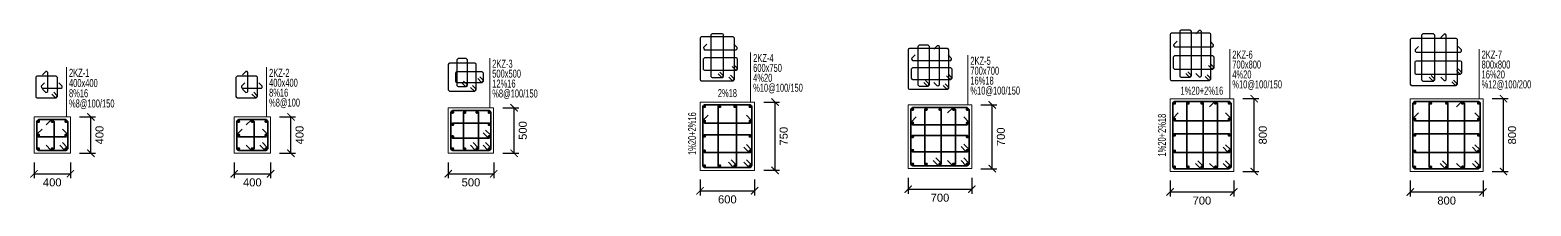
# Model space of a CAD drawing. Header units: millimetres. Extents: x -3831 to 465700, y 39900 to 106100.
# Drawn here: x 13688 to 30191, y 46000 to 47931 of the extents above; entities that cross this region are included whole.
import ezdxf

# ---------------------------------------------------------------- set-up
doc = ezdxf.new("R2010")
doc.units = ezdxf.units.MM
for name, color, linetype in [('column_xxxx', 60, 'Continuous'), ('master_dim_horizontal', 80, 'Continuous'), ('master_dim_vertical', 200, 'Continuous')]:
    doc.layers.add(name, color=color, linetype=linetype)
for name, color, linetype, lineweight in [('S_ColumFocus', 2, 'Continuous', 9), ('S_ColumLocal', 7, 'Continuous', 9), ('S_PColumHoopBar', 14, 'Continuous', 35), ('S_PColumMainBar', 14, 'Continuous', 35), ('S_PColumSect', 2, 'Continuous', 15), ('StirrupFig_x', 30, 'Continuous', 30)]:
    doc.layers.add(name, color=color, linetype=linetype, lineweight=lineweight)
doc.styles.get("Standard").update_dxf_attribs({"font": 'arial.ttf'})
doc.styles.add('xxxx', font='RIF.ttf')
doc.dimstyles.new('Annotative', dxfattribs={"dimtxt": 0.18, "dimasz": 0.18, "dimexe": 0.18, "dimexo": 0.0625, "dimgap": 0.09, "dimtad": 0, "dimtih": 1, "dimtoh": 1, "dimdec": 4, "dimzin": 0, "dimdsep": 46, "dimtxsty": 'Standard', "dimcen": 0.09, "dimadec": 0, "dimazin": 0, "dimtfac": 1, "dimtdec": 4, "dimtofl": 0, "dimtmove": 0, "dimatfit": 3, "dimfxl": 1, "dimtolj": 1, "dimtzin": 0, "dimarcsym": 0})

# ---------------------------------------------------------------- blocks, each defined once
blk = doc.blocks.new('_ArchTick')
at = {"color": 0, "linetype": 'ByBlock', "const_width": 0.15}
blk.add_lwpolyline([(-0.5, -0.5), (0.5, 0.5)], dxfattribs=at)
blk = doc.blocks.new('*D913')
at = {"layer": 'Defpoints', "color": 0, "transparency": 16777216}
for p in [(13982, 46978), (14357, 46978), (13982, 46578)]:
    blk.add_point(p, dxfattribs=at)
at = {"layer": 'master_dim_vertical', "color": 0, "lineweight": -2, "transparency": 16777216}
for p, q in [((14232, 46978), (14407, 46978)), ((14357, 46578), (14357, 46978)), ((14232, 46578), (14407, 46578))]:
    blk.add_line(p, q, dxfattribs=at)
at = {"layer": 'master_dim_vertical', "color": 0, "lineweight": -2, "transparency": 16777216, "xscale": 80, "yscale": 80, "zscale": 80}
for p, rotation in [((14357, 46978), 90), ((14357, 46578), 270)]:
    blk.add_blockref('_ArchTick', p, dxfattribs=dict(at, rotation=rotation))
at = {"layer": 'master_dim_vertical', "color": 0, "transparency": 16777216, "insert": (14452, 46778), "char_height": 88, "attachment_point": 5, "rotation": 90}
blk.add_mtext('\\A1;400', dxfattribs=at)
blk = doc.blocks.new('*D914')
at = {"layer": 'Defpoints', "color": 0, "transparency": 16777216}
for p in [(13732, 46728), (14132, 46728), (14132, 46353)]:
    blk.add_point(p, dxfattribs=at)
at = {"layer": 'master_dim_horizontal', "color": 0, "lineweight": -2, "transparency": 16777216}
for p, q in [((13732, 46478), (13732, 46303)), ((14132, 46478), (14132, 46303)), ((13732, 46353), (14132, 46353))]:
    blk.add_line(p, q, dxfattribs=at)
at = {"layer": 'master_dim_horizontal', "color": 0, "lineweight": -2, "transparency": 16777216, "xscale": 80, "yscale": 80, "zscale": 80, "rotation": 180}
blk.add_blockref('_ArchTick', (13732, 46353), dxfattribs=at)
at = {"layer": 'master_dim_horizontal', "color": 0, "lineweight": -2, "transparency": 16777216, "xscale": 80, "yscale": 80, "zscale": 80}
blk.add_blockref('_ArchTick', (14132, 46353), dxfattribs=at)
at = {"layer": 'master_dim_horizontal', "color": 0, "transparency": 16777216, "insert": (13932, 46258), "char_height": 88, "attachment_point": 5}
blk.add_mtext('\\A1;400', dxfattribs=at)
blk = doc.blocks.new('*D915')
at = {"layer": 'Defpoints', "color": 0, "transparency": 16777216}
for p in [(18636, 47078), (19011, 47078), (18636, 46578)]:
    blk.add_point(p, dxfattribs=at)
at = {"layer": 'master_dim_vertical', "color": 0, "lineweight": -2, "transparency": 16777216}
for p, q in [((18886, 47078), (19061, 47078)), ((19011, 46578), (19011, 47078)), ((18886, 46578), (19061, 46578))]:
    blk.add_line(p, q, dxfattribs=at)
at = {"layer": 'master_dim_vertical', "color": 0, "lineweight": -2, "transparency": 16777216, "xscale": 80, "yscale": 80, "zscale": 80}
for p, rotation in [((19011, 47078), 90), ((19011, 46578), 270)]:
    blk.add_blockref('_ArchTick', p, dxfattribs=dict(at, rotation=rotation))
at = {"layer": 'master_dim_vertical', "color": 0, "transparency": 16777216, "insert": (19106, 46828), "char_height": 88, "attachment_point": 5, "rotation": 90}
blk.add_mtext('\\A1;500', dxfattribs=at)
blk = doc.blocks.new('*D916')
at = {"layer": 'Defpoints', "color": 0, "transparency": 16777216}
for p in [(18286, 46728), (18786, 46728), (18786, 46353)]:
    blk.add_point(p, dxfattribs=at)
at = {"layer": 'master_dim_horizontal', "color": 0, "lineweight": -2, "transparency": 16777216}
for p, q in [((18286, 46478), (18286, 46303)), ((18786, 46478), (18786, 46303)), ((18286, 46353), (18786, 46353))]:
    blk.add_line(p, q, dxfattribs=at)
at = {"layer": 'master_dim_horizontal', "color": 0, "lineweight": -2, "transparency": 16777216, "xscale": 80, "yscale": 80, "zscale": 80, "rotation": 180}
blk.add_blockref('_ArchTick', (18286, 46353), dxfattribs=at)
at = {"layer": 'master_dim_horizontal', "color": 0, "lineweight": -2, "transparency": 16777216, "xscale": 80, "yscale": 80, "zscale": 80}
blk.add_blockref('_ArchTick', (18786, 46353), dxfattribs=at)
at = {"layer": 'master_dim_horizontal', "color": 0, "transparency": 16777216, "insert": (18536, 46258), "char_height": 88, "attachment_point": 5}
blk.add_mtext('\\A1;500', dxfattribs=at)
blk = doc.blocks.new('*D917')
at = {"layer": 'Defpoints', "color": 0, "transparency": 16777216}
for p in [(21505, 47141), (21880, 47141), (21505, 46391)]:
    blk.add_point(p, dxfattribs=at)
at = {"layer": 'master_dim_vertical', "color": 0, "lineweight": -2, "transparency": 16777216}
for p, q in [((21755, 47141), (21930, 47141)), ((21880, 46391), (21880, 47141)), ((21755, 46391), (21930, 46391))]:
    blk.add_line(p, q, dxfattribs=at)
at = {"layer": 'master_dim_vertical', "color": 0, "lineweight": -2, "transparency": 16777216, "xscale": 80, "yscale": 80, "zscale": 80}
for p, rotation in [((21880, 47141), 90), ((21880, 46391), 270)]:
    blk.add_blockref('_ArchTick', p, dxfattribs=dict(at, rotation=rotation))
at = {"layer": 'master_dim_vertical', "color": 0, "transparency": 16777216, "insert": (21975, 46766), "char_height": 88, "attachment_point": 5, "rotation": 90}
blk.add_mtext('\\A1;750', dxfattribs=at)
blk = doc.blocks.new('*D918')
at = {"layer": 'Defpoints', "color": 0, "transparency": 16777216}
for p in [(21055, 46541), (21655, 46541), (21655, 46166)]:
    blk.add_point(p, dxfattribs=at)
at = {"layer": 'master_dim_horizontal', "color": 0, "lineweight": -2, "transparency": 16777216}
for p, q in [((21055, 46291), (21055, 46116)), ((21655, 46291), (21655, 46116)), ((21055, 46166), (21655, 46166))]:
    blk.add_line(p, q, dxfattribs=at)
at = {"layer": 'master_dim_horizontal', "color": 0, "lineweight": -2, "transparency": 16777216, "xscale": 80, "yscale": 80, "zscale": 80, "rotation": 180}
blk.add_blockref('_ArchTick', (21055, 46166), dxfattribs=at)
at = {"layer": 'master_dim_horizontal', "color": 0, "lineweight": -2, "transparency": 16777216, "xscale": 80, "yscale": 80, "zscale": 80}
blk.add_blockref('_ArchTick', (21655, 46166), dxfattribs=at)
at = {"layer": 'master_dim_horizontal', "color": 0, "transparency": 16777216, "insert": (21355, 46071), "char_height": 88, "attachment_point": 5}
blk.add_mtext('\\A1;600', dxfattribs=at)
blk = doc.blocks.new('*D919')
at = {"layer": 'Defpoints', "color": 0, "transparency": 16777216}
for p in [(29514, 47178), (29889, 47178), (29514, 46378)]:
    blk.add_point(p, dxfattribs=at)
at = {"layer": 'master_dim_vertical', "color": 0, "lineweight": -2, "transparency": 16777216}
for p, q in [((29764, 47178), (29939, 47178)), ((29889, 46378), (29889, 47178)), ((29764, 46378), (29939, 46378))]:
    blk.add_line(p, q, dxfattribs=at)
at = {"layer": 'master_dim_vertical', "color": 0, "lineweight": -2, "transparency": 16777216, "xscale": 80, "yscale": 80, "zscale": 80}
for p, rotation in [((29889, 47178), 90), ((29889, 46378), 270)]:
    blk.add_blockref('_ArchTick', p, dxfattribs=dict(at, rotation=rotation))
at = {"layer": 'master_dim_vertical', "color": 0, "transparency": 16777216, "insert": (29984, 46778), "char_height": 88, "attachment_point": 5, "rotation": 90}
blk.add_mtext('\\A1;800', dxfattribs=at)
blk = doc.blocks.new('*D920')
at = {"layer": 'Defpoints', "color": 0, "transparency": 16777216}
for p in [(28864, 46528), (29664, 46528), (29664, 46153)]:
    blk.add_point(p, dxfattribs=at)
at = {"layer": 'master_dim_horizontal', "color": 0, "lineweight": -2, "transparency": 16777216}
for p, q in [((28864, 46278), (28864, 46103)), ((29664, 46278), (29664, 46103)), ((28864, 46153), (29664, 46153))]:
    blk.add_line(p, q, dxfattribs=at)
at = {"layer": 'master_dim_horizontal', "color": 0, "lineweight": -2, "transparency": 16777216, "xscale": 80, "yscale": 80, "zscale": 80, "rotation": 180}
blk.add_blockref('_ArchTick', (28864, 46153), dxfattribs=at)
at = {"layer": 'master_dim_horizontal', "color": 0, "lineweight": -2, "transparency": 16777216, "xscale": 80, "yscale": 80, "zscale": 80}
blk.add_blockref('_ArchTick', (29664, 46153), dxfattribs=at)
at = {"layer": 'master_dim_horizontal', "color": 0, "transparency": 16777216, "insert": (29264, 46058), "char_height": 88, "attachment_point": 5}
blk.add_mtext('\\A1;800', dxfattribs=at)
blk = doc.blocks.new('*D921')
at = {"layer": 'Defpoints', "color": 0, "transparency": 16777216}
for p in [(26773, 47178), (27148, 47178), (26773, 46378)]:
    blk.add_point(p, dxfattribs=at)
at = {"layer": 'master_dim_vertical', "color": 0, "lineweight": -2, "transparency": 16777216}
for p, q in [((27023, 47178), (27198, 47178)), ((27148, 46378), (27148, 47178)), ((27023, 46378), (27198, 46378))]:
    blk.add_line(p, q, dxfattribs=at)
at = {"layer": 'master_dim_vertical', "color": 0, "lineweight": -2, "transparency": 16777216, "xscale": 80, "yscale": 80, "zscale": 80}
for p, rotation in [((27148, 47178), 90), ((27148, 46378), 270)]:
    blk.add_blockref('_ArchTick', p, dxfattribs=dict(at, rotation=rotation))
at = {"layer": 'master_dim_vertical', "color": 0, "transparency": 16777216, "insert": (27243, 46778), "char_height": 88, "attachment_point": 5, "rotation": 90}
blk.add_mtext('\\A1;800', dxfattribs=at)
blk = doc.blocks.new('*D922')
at = {"layer": 'Defpoints', "color": 0, "transparency": 16777216}
for p in [(26223, 46528), (26923, 46528), (26923, 46153)]:
    blk.add_point(p, dxfattribs=at)
at = {"layer": 'master_dim_horizontal', "color": 0, "lineweight": -2, "transparency": 16777216}
for p, q in [((26223, 46278), (26223, 46103)), ((26923, 46278), (26923, 46103)), ((26223, 46153), (26923, 46153))]:
    blk.add_line(p, q, dxfattribs=at)
at = {"layer": 'master_dim_horizontal', "color": 0, "lineweight": -2, "transparency": 16777216, "xscale": 80, "yscale": 80, "zscale": 80, "rotation": 180}
blk.add_blockref('_ArchTick', (26223, 46153), dxfattribs=at)
at = {"layer": 'master_dim_horizontal', "color": 0, "lineweight": -2, "transparency": 16777216, "xscale": 80, "yscale": 80, "zscale": 80}
blk.add_blockref('_ArchTick', (26923, 46153), dxfattribs=at)
at = {"layer": 'master_dim_horizontal', "color": 0, "transparency": 16777216, "insert": (26573, 46058), "char_height": 88, "attachment_point": 5}
blk.add_mtext('\\A1;700', dxfattribs=at)
blk = doc.blocks.new('*D923')
at = {"layer": 'Defpoints', "color": 0, "transparency": 16777216}
for p in [(23893, 47109), (24268, 47109), (23893, 46409)]:
    blk.add_point(p, dxfattribs=at)
at = {"layer": 'master_dim_vertical', "color": 0, "lineweight": -2, "transparency": 16777216}
for p, q in [((24143, 47109), (24318, 47109)), ((24268, 46409), (24268, 47109)), ((24143, 46409), (24318, 46409))]:
    blk.add_line(p, q, dxfattribs=at)
at = {"layer": 'master_dim_vertical', "color": 0, "lineweight": -2, "transparency": 16777216, "xscale": 80, "yscale": 80, "zscale": 80}
for p, rotation in [((24268, 47109), 90), ((24268, 46409), 270)]:
    blk.add_blockref('_ArchTick', p, dxfattribs=dict(at, rotation=rotation))
at = {"layer": 'master_dim_vertical', "color": 0, "transparency": 16777216, "insert": (24363, 46759), "char_height": 88, "attachment_point": 5, "rotation": 90}
blk.add_mtext('\\A1;700', dxfattribs=at)
blk = doc.blocks.new('*D924')
at = {"layer": 'Defpoints', "color": 0, "transparency": 16777216}
for p in [(23343, 46559), (24043, 46559), (24043, 46184)]:
    blk.add_point(p, dxfattribs=at)
at = {"layer": 'master_dim_horizontal', "color": 0, "lineweight": -2, "transparency": 16777216}
for p, q in [((23343, 46309), (23343, 46134)), ((24043, 46309), (24043, 46134)), ((23343, 46184), (24043, 46184))]:
    blk.add_line(p, q, dxfattribs=at)
at = {"layer": 'master_dim_horizontal', "color": 0, "lineweight": -2, "transparency": 16777216, "xscale": 80, "yscale": 80, "zscale": 80, "rotation": 180}
blk.add_blockref('_ArchTick', (23343, 46184), dxfattribs=at)
at = {"layer": 'master_dim_horizontal', "color": 0, "lineweight": -2, "transparency": 16777216, "xscale": 80, "yscale": 80, "zscale": 80}
blk.add_blockref('_ArchTick', (24043, 46184), dxfattribs=at)
at = {"layer": 'master_dim_horizontal', "color": 0, "transparency": 16777216, "insert": (23693, 46090), "char_height": 88, "attachment_point": 5}
blk.add_mtext('\\A1;700', dxfattribs=at)
blk = doc.blocks.new('*D925')
at = {"layer": 'Defpoints', "color": 0, "transparency": 16777216}
for p in [(16182, 46978), (16557, 46978), (16182, 46578)]:
    blk.add_point(p, dxfattribs=at)
at = {"layer": 'master_dim_vertical', "color": 0, "lineweight": -2, "transparency": 16777216}
for p, q in [((16432, 46978), (16607, 46978)), ((16557, 46578), (16557, 46978)), ((16432, 46578), (16607, 46578))]:
    blk.add_line(p, q, dxfattribs=at)
at = {"layer": 'master_dim_vertical', "color": 0, "lineweight": -2, "transparency": 16777216, "xscale": 80, "yscale": 80, "zscale": 80}
for p, rotation in [((16557, 46978), 90), ((16557, 46578), 270)]:
    blk.add_blockref('_ArchTick', p, dxfattribs=dict(at, rotation=rotation))
at = {"layer": 'master_dim_vertical', "color": 0, "transparency": 16777216, "insert": (16652, 46778), "char_height": 88, "attachment_point": 5, "rotation": 90}
blk.add_mtext('\\A1;400', dxfattribs=at)
blk = doc.blocks.new('*D926')
at = {"layer": 'Defpoints', "color": 0, "transparency": 16777216}
for p in [(15932, 46728), (16332, 46728), (16332, 46353)]:
    blk.add_point(p, dxfattribs=at)
at = {"layer": 'master_dim_horizontal', "color": 0, "lineweight": -2, "transparency": 16777216}
for p, q in [((15932, 46478), (15932, 46303)), ((16332, 46478), (16332, 46303)), ((15932, 46353), (16332, 46353))]:
    blk.add_line(p, q, dxfattribs=at)
at = {"layer": 'master_dim_horizontal', "color": 0, "lineweight": -2, "transparency": 16777216, "xscale": 80, "yscale": 80, "zscale": 80, "rotation": 180}
blk.add_blockref('_ArchTick', (15932, 46353), dxfattribs=at)
at = {"layer": 'master_dim_horizontal', "color": 0, "lineweight": -2, "transparency": 16777216, "xscale": 80, "yscale": 80, "zscale": 80}
blk.add_blockref('_ArchTick', (16332, 46353), dxfattribs=at)
at = {"layer": 'master_dim_horizontal', "color": 0, "transparency": 16777216, "insert": (16132, 46258), "char_height": 88, "attachment_point": 5}
blk.add_mtext('\\A1;400', dxfattribs=at)

msp = doc.modelspace()

# ---------------------------------------------------------------- linework, layer by layer
at = {"layer": 'S_ColumFocus'}
for p, q in [((26879.35297, 47177.5), (26879.35297, 47723.1)), ((29620.23171, 47177.5), (29620.23171, 47723.1)), ((18741.8847, 47077.5), (18741.8847, 47623.1)), ((21610.94, 47140.5), (21610.94, 47686.1)), ((23999.06219, 47109.45781), (23999.06219, 47655.05781)), ((14088.24086, 46977.5), (14088.24086, 47523.1)), ((16288.24086, 46977.5), (16288.24086, 47523.1))]:
    msp.add_line(p, q, dxfattribs=at)
at = {"layer": 'S_PColumHoopBar'}
for points in [[(18668.4599, 46666.39087), (18721.49212, 46613.35791, 0.3224276107), (18755.6347, 46627.5), (18755.6347, 47027.5, 0.2042195711), (18735.6347, 47047.5), (18335.6347, 47047.5, 0.2042196195), (18315.6347, 47027.5), (18315.6347, 46627.5, 0.2042195711), (18335.6347, 46607.5), (18735.6347, 46607.5, 0.3224297598), (18749.77728, 46641.64209), (18696.74408, 46694.67505)], [(18530.4599, 46666.39087), (18583.49212, 46613.35791, 0.3224276107), (18617.6347, 46627.5), (18617.6347, 47027.5, 0.2042196195), (18597.6347, 47047.5), (18473.6347, 47047.5, 0.2042195711), (18453.6347, 47027.5), (18453.6347, 46627.5, 0.2042195711), (18473.6347, 46607.5), (18597.6347, 46607.5, 0.3224297598), (18611.77728, 46641.64209), (18558.74408, 46694.67505)], [(21537.51422, 46479.39087), (21590.54742, 46426.35791, 0.3224276107), (21624.69, 46440.5), (21624.69, 47090.5, 0.2042195711), (21604.69, 47110.5), (21104.69, 47110.5, 0.2042196195), (21084.69, 47090.5), (21084.69, 46440.5, 0.2042195711), (21104.69, 46420.5), (21604.69, 46420.5, 0.3224297598), (21618.83258, 46454.64209), (21565.79937, 46507.67505)], [(21367.51422, 46479.39087), (21420.54742, 46426.35791, 0.3224276107), (21454.69, 46440.5), (21454.69, 47090.5, 0.2042195711), (21434.69, 47110.5), (21274.69, 47110.5, 0.2042196195), (21254.69, 47090.5), (21254.69, 46440.5, 0.2042195711), (21274.69, 46420.5), (21434.69, 46420.5, 0.3224297598), (21448.83258, 46454.64209), (21395.79937, 46507.67505)], [(23925.63705, 46498.34843), (23978.67007, 46445.31572, 0.3224310502), (24012.81219, 46459.45781), (24012.81219, 47059.45781, 0.2042195711), (23992.81219, 47079.45781), (23392.81219, 47079.45781, 0.2042196195), (23372.81219, 47059.45781), (23372.81219, 46459.45781, 0.2042195711), (23392.81219, 46439.45781), (23992.81219, 46439.45781, 0.3224310895), (24006.95434, 46473.5999), (23953.92132, 46526.6331)], [(23619.63702, 46498.34843), (23672.67004, 46445.31572, 0.3224308209), (23706.81219, 46459.45781), (23706.81219, 47059.45781, 0.2042196195), (23686.81219, 47079.45781), (23545.81219, 47079.45781, 0.2042195711), (23525.81219, 47059.45781), (23525.81219, 46459.45781, 0.2042195711), (23545.81219, 46439.45781), (23686.81219, 46439.45781, 0.3224310895), (23700.95434, 46473.5999), (23647.92132, 46526.6331)], [(23776.88705, 46498.34843), (23829.92004, 46445.31572, 0.3224308209), (23864.06219, 46459.45781), (23864.06219, 47059.45781, 0.3224308209), (23829.92004, 47073.5999), (23776.88705, 47020.56669)], [(26805.92719, 46466.39087), (26858.96235, 46413.35791, 0.3224422861), (26893.10297, 46427.5), (26893.10297, 47127.5, 0.2042195711), (26873.10297, 47147.5), (26273.10297, 47147.5, 0.2042196195), (26253.10297, 47127.5), (26253.10297, 46427.5, 0.2042195711), (26273.10297, 46407.5), (26873.10297, 46407.5, 0.3224358383), (26887.2436, 46441.64209), (26834.21235, 46494.67505)], [(26500.92719, 46466.39087), (26553.96235, 46413.35791, 0.3224422861), (26588.10297, 46427.5), (26588.10297, 47127.5, 0.2042195711), (26568.10297, 47147.5), (26425.60297, 47147.5, 0.2042196195), (26405.60297, 47127.5), (26405.60297, 46427.5, 0.2042195711), (26425.60297, 46407.5), (26568.10297, 46407.5, 0.3224358383), (26582.2436, 46441.64209), (26529.21235, 46494.67505)], [(26657.17719, 46466.39087), (26710.21235, 46413.35791, 0.3224422861), (26744.35297, 46427.5), (26744.35297, 47127.5, 0.3224422861), (26710.21235, 47141.64209), (26657.17719, 47088.60913)], [(29546.80593, 46466.39087), (29599.83913, 46413.35791, 0.3224276107), (29633.98171, 46427.5), (29633.98171, 47127.5, 0.2042195711), (29613.98171, 47147.5), (28913.98171, 47147.5, 0.2042196195), (28893.98171, 47127.5), (28893.98171, 46427.5, 0.2042195711), (28913.98171, 46407.5), (29613.98171, 46407.5, 0.3224297598), (29628.12429, 46441.64209), (29575.09108, 46494.67505)], [(29191.80593, 46466.39087), (29244.83913, 46413.35791, 0.3224276107), (29278.98171, 46427.5), (29278.98171, 47127.5, 0.2042196195), (29258.98171, 47147.5), (29091.48171, 47147.5, 0.2042195711), (29071.48171, 47127.5), (29071.48171, 46427.5, 0.2042195711), (29091.48171, 46407.5), (29258.98171, 46407.5, 0.3224297598), (29273.12429, 46441.64209), (29220.09108, 46494.67505)], [(29373.05593, 46466.39087), (29426.08913, 46413.35791, 0.3224276107), (29460.23171, 46427.5), (29460.23171, 47127.5, 0.3224276107), (29426.08913, 47141.64209), (29373.05593, 47088.60913)], [(14014.81572, 46666.39087), (14067.84871, 46613.35791, 0.3224308209), (14101.99086, 46627.5), (14101.99086, 46927.5, 0.2042195711), (14081.99086, 46947.5), (13781.99086, 46947.5, 0.2042196195), (13761.99086, 46927.5), (13761.99086, 46627.5, 0.2042195711), (13781.99086, 46607.5), (14081.99086, 46607.5, 0.3224310895), (14096.13301, 46641.64209), (14043.09999, 46694.67505)], [(13864.81569, 46666.39087), (13917.84871, 46613.35791, 0.3224308209), (13951.99086, 46627.5), (13951.99086, 46927.5, 0.3224308209), (13917.84871, 46941.64209), (13864.81575, 46888.60913)], [(16214.81572, 46666.39087), (16267.84871, 46613.35791, 0.3224308209), (16301.99086, 46627.5), (16301.99086, 46927.5, 0.2042195711), (16281.99086, 46947.5), (15981.99086, 46947.5, 0.2042196195), (15961.99086, 46927.5), (15961.99086, 46627.5, 0.2042195711), (15981.99086, 46607.5), (16281.99086, 46607.5, 0.3224310895), (16296.13301, 46641.64209), (16243.09999, 46694.67505)], [(16064.81569, 46666.39087), (16117.84871, 46613.35791, 0.3224308209), (16151.99086, 46627.5), (16151.99086, 46927.5, 0.3224308209), (16117.84871, 46941.64209), (16064.81575, 46888.60913)], [(18668.4599, 46804.39087), (18721.49212, 46751.35791, 0.3224276107), (18755.6347, 46765.5), (18755.6347, 46889.5, 0.2042196195), (18735.6347, 46909.5), (18335.6347, 46909.5, 0.2042196195), (18315.6347, 46889.5), (18315.6347, 46765.5, 0.2042195387), (18335.6347, 46745.5), (18735.6347, 46745.5, 0.3224297598), (18749.77728, 46779.64209), (18696.74408, 46832.67505)], [(21143.58062, 46996.42505), (21090.54742, 46943.39209, 0.3224297598), (21104.69, 46909.25), (21604.69, 46909.25, 0.3224297598), (21618.83258, 46943.39209), (21565.79937, 46996.42505)], [(23431.70306, 46977.8831), (23378.6701, 46924.8499, 0.3224312795), (23392.81219, 46890.70781), (23992.81219, 46890.70781, 0.3224310895), (24006.95434, 46924.8499), (23953.92132, 46977.8831)], [(26311.9936, 47020.92505), (26258.96235, 46967.89209, 0.3224358383), (26273.10297, 46933.75), (26873.10297, 46933.75, 0.3224358383), (26887.2436, 46967.89209), (26834.21235, 47020.92505)], [(28952.87233, 47020.92505), (28899.83913, 46967.89209, 0.3224297598), (28913.98171, 46933.75), (29613.98171, 46933.75, 0.3224297598), (29628.12429, 46967.89209), (29575.09108, 47020.92505)], [(13820.88173, 46844.67505), (13767.84871, 46791.64209, 0.3224310895), (13781.99086, 46757.5), (14081.99086, 46757.5, 0.3224311845), (14096.13298, 46791.64209), (14043.09999, 46844.67505)], [(16020.88173, 46844.67505), (15967.84871, 46791.64209, 0.3224310895), (15981.99086, 46757.5), (16281.99086, 46757.5, 0.3224311845), (16296.13298, 46791.64209), (16243.09999, 46844.67505)], [(21537.51422, 46644.39087), (21590.54742, 46591.35791, 0.3224276107), (21624.69, 46605.5), (21624.69, 46760.5, 0.2042196195), (21604.69, 46780.5), (21104.69, 46780.5, 0.2042196195), (21084.69, 46760.5), (21084.69, 46605.5, 0.2042195387), (21104.69, 46585.5), (21604.69, 46585.5, 0.3224297598), (21618.83258, 46619.64209), (21565.79937, 46672.67505)], [(23925.63705, 46651.34843), (23978.67004, 46598.31572, 0.3224308209), (24012.81219, 46612.45781), (24012.81216, 46753.45781, 0.2042196195), (23992.81216, 46773.45781), (23392.81219, 46773.45781, 0.2042196195), (23372.81219, 46753.45781), (23372.81219, 46612.45781, 0.2042195387), (23392.81219, 46592.45781), (23992.81219, 46592.45781, 0.3224311845), (24006.95431, 46626.5999), (23953.92132, 46679.6331)], [(26805.92719, 46643.89087), (26858.96235, 46590.85791, 0.3224422861), (26893.10297, 46605), (26893.10297, 46772.5, 0.2042195711), (26873.10297, 46792.5), (26273.10297, 46792.5, 0.2042196195), (26253.10297, 46772.5), (26253.10297, 46605, 0.2042195387), (26273.10297, 46585), (26873.10297, 46585, 0.3224358383), (26887.2436, 46619.14209), (26834.21235, 46672.17505)], [(29546.80593, 46643.89087), (29599.83913, 46590.85791, 0.3224276107), (29633.98171, 46605), (29633.98171, 46772.5, 0.2042196195), (29613.98171, 46792.5), (28913.98171, 46792.5, 0.2042196195), (28893.98171, 46772.5), (28893.98171, 46605, 0.2042195387), (28913.98171, 46585), (29613.98171, 46585, 0.3224297598), (29628.12429, 46619.14209), (29575.09108, 46672.17505)]]:
    msp.add_lwpolyline(points, format="xyb", dxfattribs=at)
at = {"layer": 'S_PColumMainBar', "linetype": 'Continuous', "const_width": 17.5}
for points in [[(18343.8847, 47028, 1), (18326.3847, 47028, 1)], [(18477.55169, 47028, 1), (18460.05169, 47028, 1)], [(18611.21771, 47028, 1), (18593.71771, 47028, 1)], [(18744.8847, 47028, 1), (18727.3847, 47028, 1)], [(21112.94, 47091, 1), (21095.44, 47091, 1)], [(21279.94, 47091, 1), (21262.44, 47091, 1)], [(21446.94, 47091, 1), (21429.44, 47091, 1)], [(21613.94, 47091, 1), (21596.44, 47091, 1)], [(23401.06219, 47059.95781, 1), (23383.56219, 47059.95781, 1)], [(23551.31219, 47059.95781, 1), (23533.81219, 47059.95781, 1)], [(23701.56219, 47059.95781, 1), (23684.06219, 47059.95781, 1)], [(23851.81219, 47059.95781, 1), (23834.31219, 47059.95781, 1)], [(24002.06216, 47059.95781, 1), (23984.56216, 47059.95781, 1)], [(26281.35297, 47128, 1), (26263.85297, 47128, 1)], [(26431.60297, 47128, 1), (26414.10297, 47128, 1)], [(26581.85297, 47128, 1), (26564.35297, 47128, 1)], [(26732.10297, 47128, 1), (26714.60297, 47128, 1)], [(26882.35297, 47128, 1), (26864.85297, 47128, 1)], [(28922.23171, 47128, 1), (28904.73171, 47128, 1)], [(29097.48171, 47128, 1), (29079.98171, 47128, 1)], [(29272.73171, 47128, 1), (29255.23171, 47128, 1)], [(29447.98171, 47128, 1), (29430.48171, 47128, 1)], [(29623.23171, 47128, 1), (29605.73171, 47128, 1)], [(13790.24086, 46928, 1), (13772.74086, 46928, 1)], [(13940.74086, 46928, 1), (13923.24086, 46928, 1)], [(14091.24086, 46928, 1), (14073.74086, 46928, 1)], [(15990.24086, 46928, 1), (15972.74086, 46928, 1)], [(16140.74086, 46928, 1), (16123.24086, 46928, 1)], [(16291.24086, 46928, 1), (16273.74086, 46928, 1)], [(18343.8847, 46894.33326, 1), (18326.3847, 46894.33326, 1)], [(18744.8847, 46894.33326, 1), (18727.3847, 46894.33326, 1)], [(21112.94, 46928.25, 1), (21095.44, 46928.25, 1)], [(21613.94, 46928.25, 1), (21596.44, 46928.25, 1)], [(23401.06225, 46909.70781, 1), (23383.56225, 46909.70781, 1)], [(24002.06216, 46909.70781, 1), (23984.56216, 46909.70781, 1)], [(26281.35297, 46952.75, 1), (26263.85297, 46952.75, 1)], [(26882.35297, 46952.75, 1), (26864.85297, 46952.75, 1)], [(28922.23171, 46952.75, 1), (28904.73171, 46952.75, 1)], [(29623.23171, 46952.75, 1), (29605.73171, 46952.75, 1)], [(13790.24086, 46777.5, 1), (13772.74086, 46777.5, 1)], [(14091.24086, 46777.5, 1), (14073.74086, 46777.5, 1)], [(15990.24086, 46777.5, 1), (15972.74086, 46777.5, 1)], [(16291.24086, 46777.5, 1), (16273.74086, 46777.5, 1)], [(18343.8847, 46760.66675, 1), (18326.3847, 46760.66675, 1)], [(18744.8847, 46760.66675, 1), (18727.3847, 46760.66675, 1)], [(21112.94, 46765.5, 1), (21095.44, 46765.5, 1)], [(21613.94, 46765.5, 1), (21596.44, 46765.5, 1)], [(23401.06225, 46759.45781, 1), (23383.56225, 46759.45781, 1)], [(24002.06216, 46759.45781, 1), (23984.56216, 46759.45781, 1)], [(26281.35297, 46777.5, 1), (26263.85297, 46777.5, 1)], [(26882.35297, 46777.5, 1), (26864.85297, 46777.5, 1)], [(28922.23171, 46777.5, 1), (28904.73171, 46777.5, 1)], [(29623.23171, 46777.5, 1), (29605.73171, 46777.5, 1)], [(13790.24086, 46627, 1), (13772.74086, 46627, 1)], [(13940.74086, 46627, 1), (13923.24086, 46627, 1)], [(14091.24086, 46627, 1), (14073.74086, 46627, 1)], [(15990.24086, 46627, 1), (15972.74086, 46627, 1)], [(16140.74086, 46627, 1), (16123.24086, 46627, 1)], [(16291.24086, 46627, 1), (16273.74086, 46627, 1)], [(18343.8847, 46627, 1), (18326.3847, 46627, 1)], [(18477.55169, 46627, 1), (18460.05169, 46627, 1)], [(18611.21771, 46627, 1), (18593.71771, 46627, 1)], [(18744.8847, 46627, 1), (18727.3847, 46627, 1)], [(21112.94, 46602.75, 1), (21095.44, 46602.75, 1)], [(21613.94, 46602.75, 1), (21596.44, 46602.75, 1)], [(23401.06225, 46609.20781, 1), (23383.56225, 46609.20781, 1)], [(24002.06216, 46609.20781, 1), (23984.56216, 46609.20781, 1)], [(26281.35297, 46602.25, 1), (26263.85297, 46602.25, 1)], [(26882.35297, 46602.25, 1), (26864.85297, 46602.25, 1)], [(28922.23171, 46602.25, 1), (28904.73171, 46602.25, 1)], [(29623.23171, 46602.25, 1), (29605.73171, 46602.25, 1)], [(21112.94, 46440, 1), (21095.44, 46440, 1)], [(21279.94, 46440, 1), (21262.44, 46440, 1)], [(21446.94, 46440, 1), (21429.44, 46440, 1)], [(21613.94, 46440, 1), (21596.44, 46440, 1)], [(23401.06225, 46458.95781, 1), (23383.56225, 46458.95781, 1)], [(23551.31225, 46458.95781, 1), (23533.81225, 46458.95781, 1)], [(23701.56222, 46458.95781, 1), (23684.06222, 46458.95781, 1)], [(23851.81219, 46458.95781, 1), (23834.31219, 46458.95781, 1)], [(24002.06216, 46458.95781, 1), (23984.56216, 46458.95781, 1)], [(26281.35297, 46427, 1), (26263.85297, 46427, 1)], [(26431.60297, 46427, 1), (26414.10297, 46427, 1)], [(26581.85297, 46427, 1), (26564.35297, 46427, 1)], [(26732.10297, 46427, 1), (26714.60297, 46427, 1)], [(26882.35297, 46427, 1), (26864.85297, 46427, 1)], [(28922.23171, 46427, 1), (28904.73171, 46427, 1)], [(29097.48171, 46427, 1), (29079.98171, 46427, 1)], [(29272.73171, 46427, 1), (29255.23171, 46427, 1)], [(29447.98171, 46427, 1), (29430.48171, 46427, 1)], [(29623.23171, 46427, 1), (29605.73171, 46427, 1)]]:
    msp.add_lwpolyline(points, format="xyb", close=True, dxfattribs=at)
at = {"layer": 'S_PColumSect', "linetype": 'Continuous'}
for points in [[(18285.6347, 46577.5), (18785.6347, 46577.5), (18785.6347, 47077.5), (18285.6347, 47077.5)], [(21054.69, 46390.5), (21654.69, 46390.5), (21654.69, 47140.5), (21054.69, 47140.5)], [(23342.81219, 46409.45781), (24042.81219, 46409.45781), (24042.81219, 47109.45781), (23342.81219, 47109.45781)], [(26223.10297, 46377.5), (26923.10297, 46377.5), (26923.10297, 47177.5), (26223.10297, 47177.5)], [(28863.98171, 46377.5), (29663.98171, 46377.5), (29663.98171, 47177.5), (28863.98171, 47177.5)], [(13731.99086, 46577.5), (14131.99086, 46577.5), (14131.99086, 46977.5), (13731.99086, 46977.5)], [(15931.99086, 46577.5), (16331.99086, 46577.5), (16331.99086, 46977.5), (15931.99086, 46977.5)]]:
    msp.add_lwpolyline(points, close=True, dxfattribs=at)
at = {"layer": 'StirrupFig_x'}
for points in [[(21252.66695, 47449.66424), (21289.79019, 47412.54117, 0.3224276107), (21313.69, 47422.44063), (21313.69, 47877.44063, 0.2042195711), (21299.69, 47891.44063), (21187.69, 47891.44063, 0.2042196195), (21173.69, 47877.44063), (21173.69, 47422.44063, 0.2042195711), (21187.69, 47408.44063), (21299.69, 47408.44063, 0.3224297598), (21309.5898, 47432.34009), (21272.46656, 47469.46316)], [(26610.42368, 47419.34551), (26647.54829, 47382.22244, 0.3224422861), (26671.44673, 47392.1219), (26671.44673, 47882.1219, 0.2042195711), (26657.44673, 47896.1219), (26237.44673, 47896.1219, 0.2042196195), (26223.44673, 47882.1219), (26223.44673, 47392.1219, 0.2042195711), (26237.44673, 47378.1219), (26657.44673, 47378.1219, 0.3224358383), (26667.34517, 47402.02137), (26630.22329, 47439.14444)], [(26396.92368, 47454.34551), (26434.04829, 47417.22244, 0.3224422861), (26457.94673, 47427.1219), (26457.94673, 47917.1219, 0.2042195711), (26443.94673, 47931.1219), (26344.19673, 47931.1219, 0.2042196195), (26330.19673, 47917.1219), (26330.19673, 47427.1219, 0.2042195711), (26344.19673, 47413.1219), (26443.94673, 47413.1219, 0.3224358383), (26453.84517, 47437.02137), (26416.72329, 47474.14444)], [(26506.29868, 47454.34551), (26543.42329, 47417.22244, 0.3224422861), (26567.32173, 47427.1219), (26567.32173, 47917.1219, 0.3224422861), (26543.42329, 47927.02137), (26506.29868, 47889.8983)], [(29072.45866, 47412.85661), (29109.58191, 47375.73354, 0.3224276107), (29133.48171, 47385.633), (29133.48171, 47875.633, 0.2042196195), (29119.48171, 47889.633), (29002.23171, 47889.633, 0.2042195711), (28988.23171, 47875.633), (28988.23171, 47385.633, 0.2042195711), (29002.23171, 47371.633), (29119.48171, 47371.633, 0.3224297598), (29129.38151, 47395.53247), (29092.25827, 47432.65554)], [(29199.33366, 47412.85661), (29236.45691, 47375.73354, 0.3224276107), (29260.35671, 47385.633), (29260.35671, 47875.633, 0.3224276107), (29236.45691, 47885.53247), (29199.33366, 47848.40939)], [(21371.66695, 47414.66424), (21408.79019, 47377.54117, 0.3224276107), (21432.69, 47387.44063), (21432.69, 47842.44063, 0.2042195711), (21418.69, 47856.44063), (21068.69, 47856.44063, 0.2042196195), (21054.69, 47842.44063), (21054.69, 47387.44063, 0.2042195711), (21068.69, 47373.44063), (21418.69, 47373.44063, 0.3224297598), (21428.5898, 47397.34009), (21391.46656, 47434.46316)], [(21130.91344, 47776.58816), (21093.79019, 47739.46509, 0.3224297598), (21103.69, 47715.56563), (21453.69, 47715.56563, 0.3224297598), (21463.5898, 47739.46509), (21426.46656, 47776.58816)], [(23729.51244, 47321.95461), (23766.63556, 47284.83171, 0.3224310502), (23790.53504, 47294.73117), (23790.53504, 47714.73117, 0.2042195711), (23776.53504, 47728.73117), (23356.53504, 47728.73117, 0.2042196195), (23342.53504, 47714.73117), (23342.53504, 47294.73117, 0.2042195711), (23356.53504, 47280.73117), (23776.53504, 47280.73117, 0.3224310895), (23786.43455, 47304.63064), (23749.31143, 47341.75388)], [(23515.31242, 47356.95461), (23552.43554, 47319.83171, 0.3224308209), (23576.33504, 47329.73117), (23576.33504, 47749.73117, 0.2042196195), (23562.33504, 47763.73117), (23463.63504, 47763.73117, 0.2042195711), (23449.63504, 47749.73117), (23449.63504, 47329.73117, 0.2042195711), (23463.63504, 47315.73117), (23562.33504, 47315.73117, 0.3224310895), (23572.23455, 47339.63064), (23535.11143, 47376.75388)], [(23625.38744, 47356.95461), (23662.51054, 47319.83171, 0.3224308209), (23686.41004, 47329.73117), (23686.41004, 47749.73117, 0.3224308209), (23662.51054, 47759.63064), (23625.38744, 47722.50739)], [(26299.67017, 47807.51944), (26262.54829, 47770.39637, 0.3224358383), (26272.44673, 47746.4969), (26692.44673, 47746.4969, 0.3224358383), (26702.34517, 47770.39637), (26665.22329, 47807.51944)], [(29320.95866, 47362.85661), (29358.08191, 47325.73354, 0.3224276107), (29381.98171, 47335.633), (29381.98171, 47825.633, 0.2042195711), (29367.98171, 47839.633), (28877.98171, 47839.633, 0.2042196195), (28863.98171, 47825.633), (28863.98171, 47335.633, 0.2042195711), (28877.98171, 47321.633), (29367.98171, 47321.633, 0.3224297598), (29377.88151, 47345.53247), (29340.75827, 47382.65554)], [(28955.20515, 47751.03054), (28918.08191, 47713.90747, 0.3224297598), (28927.98171, 47690.008), (29417.98171, 47690.008, 0.3224297598), (29427.88151, 47713.90747), (29390.75827, 47751.03054)], [(18532.61234, 47301.26576), (18569.7349, 47264.14269, 0.3224276107), (18593.6347, 47274.04215), (18593.6347, 47554.04215, 0.2042195711), (18579.6347, 47568.04215), (18299.6347, 47568.04215, 0.2042196195), (18285.6347, 47554.04215), (18285.6347, 47274.04215, 0.2042195711), (18299.6347, 47260.04215), (18579.6347, 47260.04215, 0.3224297598), (18589.53451, 47283.94161), (18552.41126, 47321.06468)], [(18436.01234, 47351.26576), (18473.1349, 47314.14269, 0.3224276107), (18497.0347, 47324.04215), (18497.0347, 47604.04215, 0.2042196195), (18483.0347, 47618.04215), (18396.2347, 47618.04215, 0.2042195711), (18382.2347, 47604.04215), (18382.2347, 47324.04215, 0.2042195711), (18396.2347, 47310.04215), (18483.0347, 47310.04215, 0.3224297598), (18492.93451, 47333.94161), (18455.81126, 47371.06468)], [(21406.66695, 47530.16424), (21443.79019, 47493.04117, 0.3224276107), (21467.69, 47502.94063), (21467.69, 47611.44063, 0.2042196195), (21453.69, 47625.44063), (21103.69, 47625.44063, 0.2042196195), (21089.69, 47611.44063), (21089.69, 47502.94063, 0.2042195387), (21103.69, 47488.94063), (21453.69, 47488.94063, 0.3224297598), (21463.5898, 47512.84009), (21426.46656, 47549.96316)], [(23418.75865, 47657.62888), (23381.63558, 47620.50564, 0.3224312795), (23391.53504, 47596.60617), (23811.53504, 47596.60617, 0.3224310895), (23821.43455, 47620.50564), (23784.31143, 47657.62888)], [(26645.42368, 47543.59551), (26682.54829, 47506.47244, 0.3224422861), (26706.44673, 47516.3719), (26706.44673, 47633.6219, 0.2042195711), (26692.44673, 47647.6219), (26272.44673, 47647.6219, 0.2042196195), (26258.44673, 47633.6219), (26258.44673, 47516.3719, 0.2042195387), (26272.44673, 47502.3719), (26692.44673, 47502.3719, 0.3224358383), (26702.34517, 47526.27137), (26665.22329, 47563.39444)], [(29370.95866, 47487.10661), (29408.08191, 47449.98354, 0.3224276107), (29431.98171, 47459.883), (29431.98171, 47577.133, 0.2042196195), (29417.98171, 47591.133), (28927.98171, 47591.133, 0.2042196195), (28913.98171, 47577.133), (28913.98171, 47459.883, 0.2042195387), (28927.98171, 47445.883), (29417.98171, 47445.883, 0.3224297598), (29427.88151, 47469.78247), (29390.75827, 47506.90554)], [(13928.48817, 47227.72831), (13965.61126, 47190.60523, 0.3224308209), (13989.51077, 47200.5047), (13989.51077, 47410.5047, 0.2042195711), (13975.51077, 47424.5047), (13765.51077, 47424.5047, 0.2042196195), (13751.51077, 47410.5047), (13751.51077, 47200.5047, 0.2042195711), (13765.51077, 47186.5047), (13975.51077, 47186.5047, 0.3224310895), (13985.41028, 47210.40416), (13948.28716, 47247.52723)], [(13823.48815, 47283.72831), (13860.61126, 47246.60523, 0.3224308209), (13884.51077, 47256.5047), (13884.51077, 47466.5047, 0.3224308209), (13860.61126, 47476.40416), (13823.48819, 47439.28109)], [(16128.48817, 47227.72831), (16165.61126, 47190.60523, 0.3224308209), (16189.51077, 47200.5047), (16189.51077, 47410.5047, 0.2042195711), (16175.51077, 47424.5047), (15965.51077, 47424.5047, 0.2042196195), (15951.51077, 47410.5047), (15951.51077, 47200.5047, 0.2042195711), (15965.51077, 47186.5047), (16175.51077, 47186.5047, 0.3224310895), (16185.41028, 47210.40416), (16148.28716, 47247.52723)], [(16023.48815, 47283.72831), (16060.61126, 47246.60523, 0.3224308209), (16084.51077, 47256.5047), (16084.51077, 47466.5047, 0.3224308209), (16060.61126, 47476.40416), (16023.48819, 47439.28109)], [(18612.61234, 47397.86576), (18649.7349, 47360.74269, 0.3224276107), (18673.6347, 47370.64215), (18673.6347, 47457.44215, 0.2042196195), (18659.6347, 47471.44215), (18379.6347, 47471.44215, 0.2042196195), (18365.6347, 47457.44215), (18365.6347, 47370.64215, 0.2042195387), (18379.6347, 47356.64215), (18659.6347, 47356.64215, 0.3224297598), (18669.53451, 47380.54161), (18632.41126, 47417.66468)], [(23764.51244, 47429.05461), (23801.63554, 47391.93171, 0.3224308209), (23825.53504, 47401.83117), (23825.53502, 47500.53117, 0.2042196195), (23811.53502, 47514.53117), (23391.53504, 47514.53117, 0.2042196195), (23377.53504, 47500.53117), (23377.53504, 47401.83117, 0.2042195387), (23391.53504, 47387.83117), (23811.53504, 47387.83117, 0.3224311845), (23821.43453, 47411.73064), (23784.31143, 47448.85388)], [(13848.73438, 47352.52723), (13811.61126, 47315.40416, 0.3224310895), (13821.51077, 47291.5047), (14031.51077, 47291.5047, 0.3224311845), (14041.41025, 47315.40416), (14004.28716, 47352.52723)], [(16048.73438, 47352.52723), (16011.61126, 47315.40416, 0.3224310895), (16021.51077, 47291.5047), (16231.51077, 47291.5047, 0.3224311845), (16241.41025, 47315.40416), (16204.28716, 47352.52723)]]:
    msp.add_lwpolyline(points, format="xyb", dxfattribs=at)

# ---------------------------------------------------------------- texts
at = {"layer": 'column_xxxx', "char_height": 88, "attachment_point": 1, "style": 'xxxx'}
for s, insert, width, line_spacing_factor in [('{\\W0.7;2KZ-6 \\P700x800 \\P4%20 %10@100/150}', (26907.51297, 47705.5), 549.7190772, 0.742346), ('{\\W0.7;2KZ-7\\P800x800 \\P16%20 %12@100/200}', (29648.39171, 47705.5), 557.5358886, 0.742346), ('{\\W0.7;2KZ-3 500x500 12%16 %8@100/150}', (18770.0447, 47605.5), 513.1806347, 0.742346), ('{\\W0.7;2KZ-4\\P600x750\\P4%20 %10@100/150}', (21639.1, 47668.5), 549.7190772, 0.742346), ('{\\W0.7;2KZ-5 \\P700x700 \\P16%18 %10@100/150}', (24027.22219, 47637.45781), 557.1900339, 0.742346), ('\\W0.7000;2KZ-1 400x400 8%16 %8@100/150', (14116.40086, 47505.5), 510.3011469, 0.764693), ('{\\W0.7;2KZ-2 400x400 8%16\\P%8@100}', (16316.40086, 47505.5), 511.635158, 0.742346)]:
    msp.add_mtext(s, dxfattribs=dict(at, insert=insert, width=width, line_spacing_factor=line_spacing_factor))
at = {"layer": 'S_ColumLocal', "char_height": 88, "attachment_point": 5, "style": 'xxxx'}
for s, insert, width, rotation in [('{\\W0.7;2%18}', (21355.69266, 47238.08496), 284.7500064, 0.000002914), ('{\\W0.7;1%20+2%16}', (26573.10298, 47264.65885), 699.3125055, 0.000002498), ('{\\W0.7;1%20+2%16}', (20968.48063, 46794.08719), 125.6250187, 89.999998465), ('{\\W0.7;1%20+2%18}', (26133.94817, 46777.5), 125.6250189, 89.999998465)]:
    msp.add_mtext(s, dxfattribs=dict(at, insert=insert, width=width, rotation=rotation))

# ---------------------------------------------------------------- dimensions: what is measured, and where the dimension line sits
at = {"layer": 'master_dim_horizontal'}
for p1, p2, text, picture, middle in [((13731.99086, 46727.5), (14131.99086, 46727.5), '400', '*D914', (13931.99086, 46257.56958)), ((15931.99086, 46727.5), (16331.99086, 46727.5), '400', '*D926', (16131.99086, 46257.56958)), ((18285.6347, 46727.5), (18785.6347, 46727.5), '500', '*D916', (18535.6347, 46257.56958)), ((21054.69, 46540.5), (21654.69, 46540.5), '600', '*D918', (21354.69, 46070.56958)), ((23342.81219, 46559.45781), (24042.81216, 46559.45781), '700', '*D924', (23692.81218, 46089.52738)), ((26223.10297, 46527.5), (26923.10297, 46527.5), '700', '*D922', (26573.10297, 46057.56958)), ((28863.98171, 46527.5), (29663.98171, 46527.5), '800', '*D920', (29263.98171, 46057.56958))]:
    dim = msp.add_aligned_dim(p1=p1, p2=p2, distance=-375, text=text, dimstyle='Annotative', override={"dimscale": 1, "dimtxt": 88, "dimasz": 80, "dimexe": 50, "dimexo": 250, "dimgap": 50, "dimtad": 2, "dimtih": 0, "dimtoh": 1, "dimblk1": 'ArchTick', "dimblk2": 'ArchTick', "dimsah": 1, "dimtix": 0, "dimtofl": 0, "dimtmove": 0, "dimatfit": 3}, dxfattribs=at)
    dim.commit()
    dim.dimension.update_dxf_attribs({"geometry": picture, "text_midpoint": middle})
at = {"layer": 'master_dim_vertical'}
for p1, p2, text, picture, middle in [((26773.10297, 46377.5), (26773.10297, 47177.5), '800', '*D921', (27243.0334, 46777.5)), ((29513.98171, 46377.5), (29513.98171, 47177.5), '800', '*D919', (29983.91213, 46777.5)), ((18635.6347, 46577.5), (18635.6347, 47077.5), '500', '*D915', (19105.56512, 46827.5)), ((21504.69, 46390.5), (21504.69, 47140.5), '750', '*D917', (21974.62042, 46765.5)), ((23892.81216, 46409.45781), (23892.81216, 47109.45781), '700', '*D923', (24362.74259, 46759.45781)), ((13981.99086, 46577.5), (13981.99086, 46977.5), '400', '*D913', (14451.92128, 46777.5)), ((16181.99086, 46577.5), (16181.99086, 46977.5), '400', '*D925', (16651.92128, 46777.5))]:
    dim = msp.add_aligned_dim(p1=p1, p2=p2, distance=-375, text=text, dimstyle='Annotative', override={"dimscale": 1, "dimtxt": 88, "dimasz": 80, "dimexe": 50, "dimexo": 250, "dimgap": 50, "dimtad": 2, "dimtih": 0, "dimtoh": 1, "dimblk1": 'ArchTick', "dimblk2": 'ArchTick', "dimsah": 1, "dimtix": 0, "dimtofl": 0, "dimtmove": 0, "dimatfit": 3}, dxfattribs=at)
    dim.commit()
    dim.dimension.update_dxf_attribs({"geometry": picture, "text_midpoint": middle})

doc.saveas('drawing.dxf')
